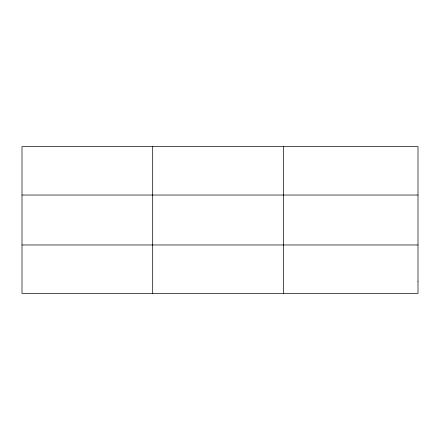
<?xml version="1.0" encoding="UTF-8"?>
<svg xmlns="http://www.w3.org/2000/svg" width="440" height="440" viewBox="0 0 440 440"><rect width="100%" height="100%" fill="white"/><g stroke="black" fill="none" stroke-linecap="round" stroke-linejoin="round"><path stroke-width="0.66" d="M152.68 146.575L152.68 293.425M283.36 146.575L283.36 293.425M22 195.036L418 195.036M22 244.965L418 244.965M418 281.309L418 293.425L22 293.425L22 146.575L418 146.575L418 281.309"/></g></svg>
